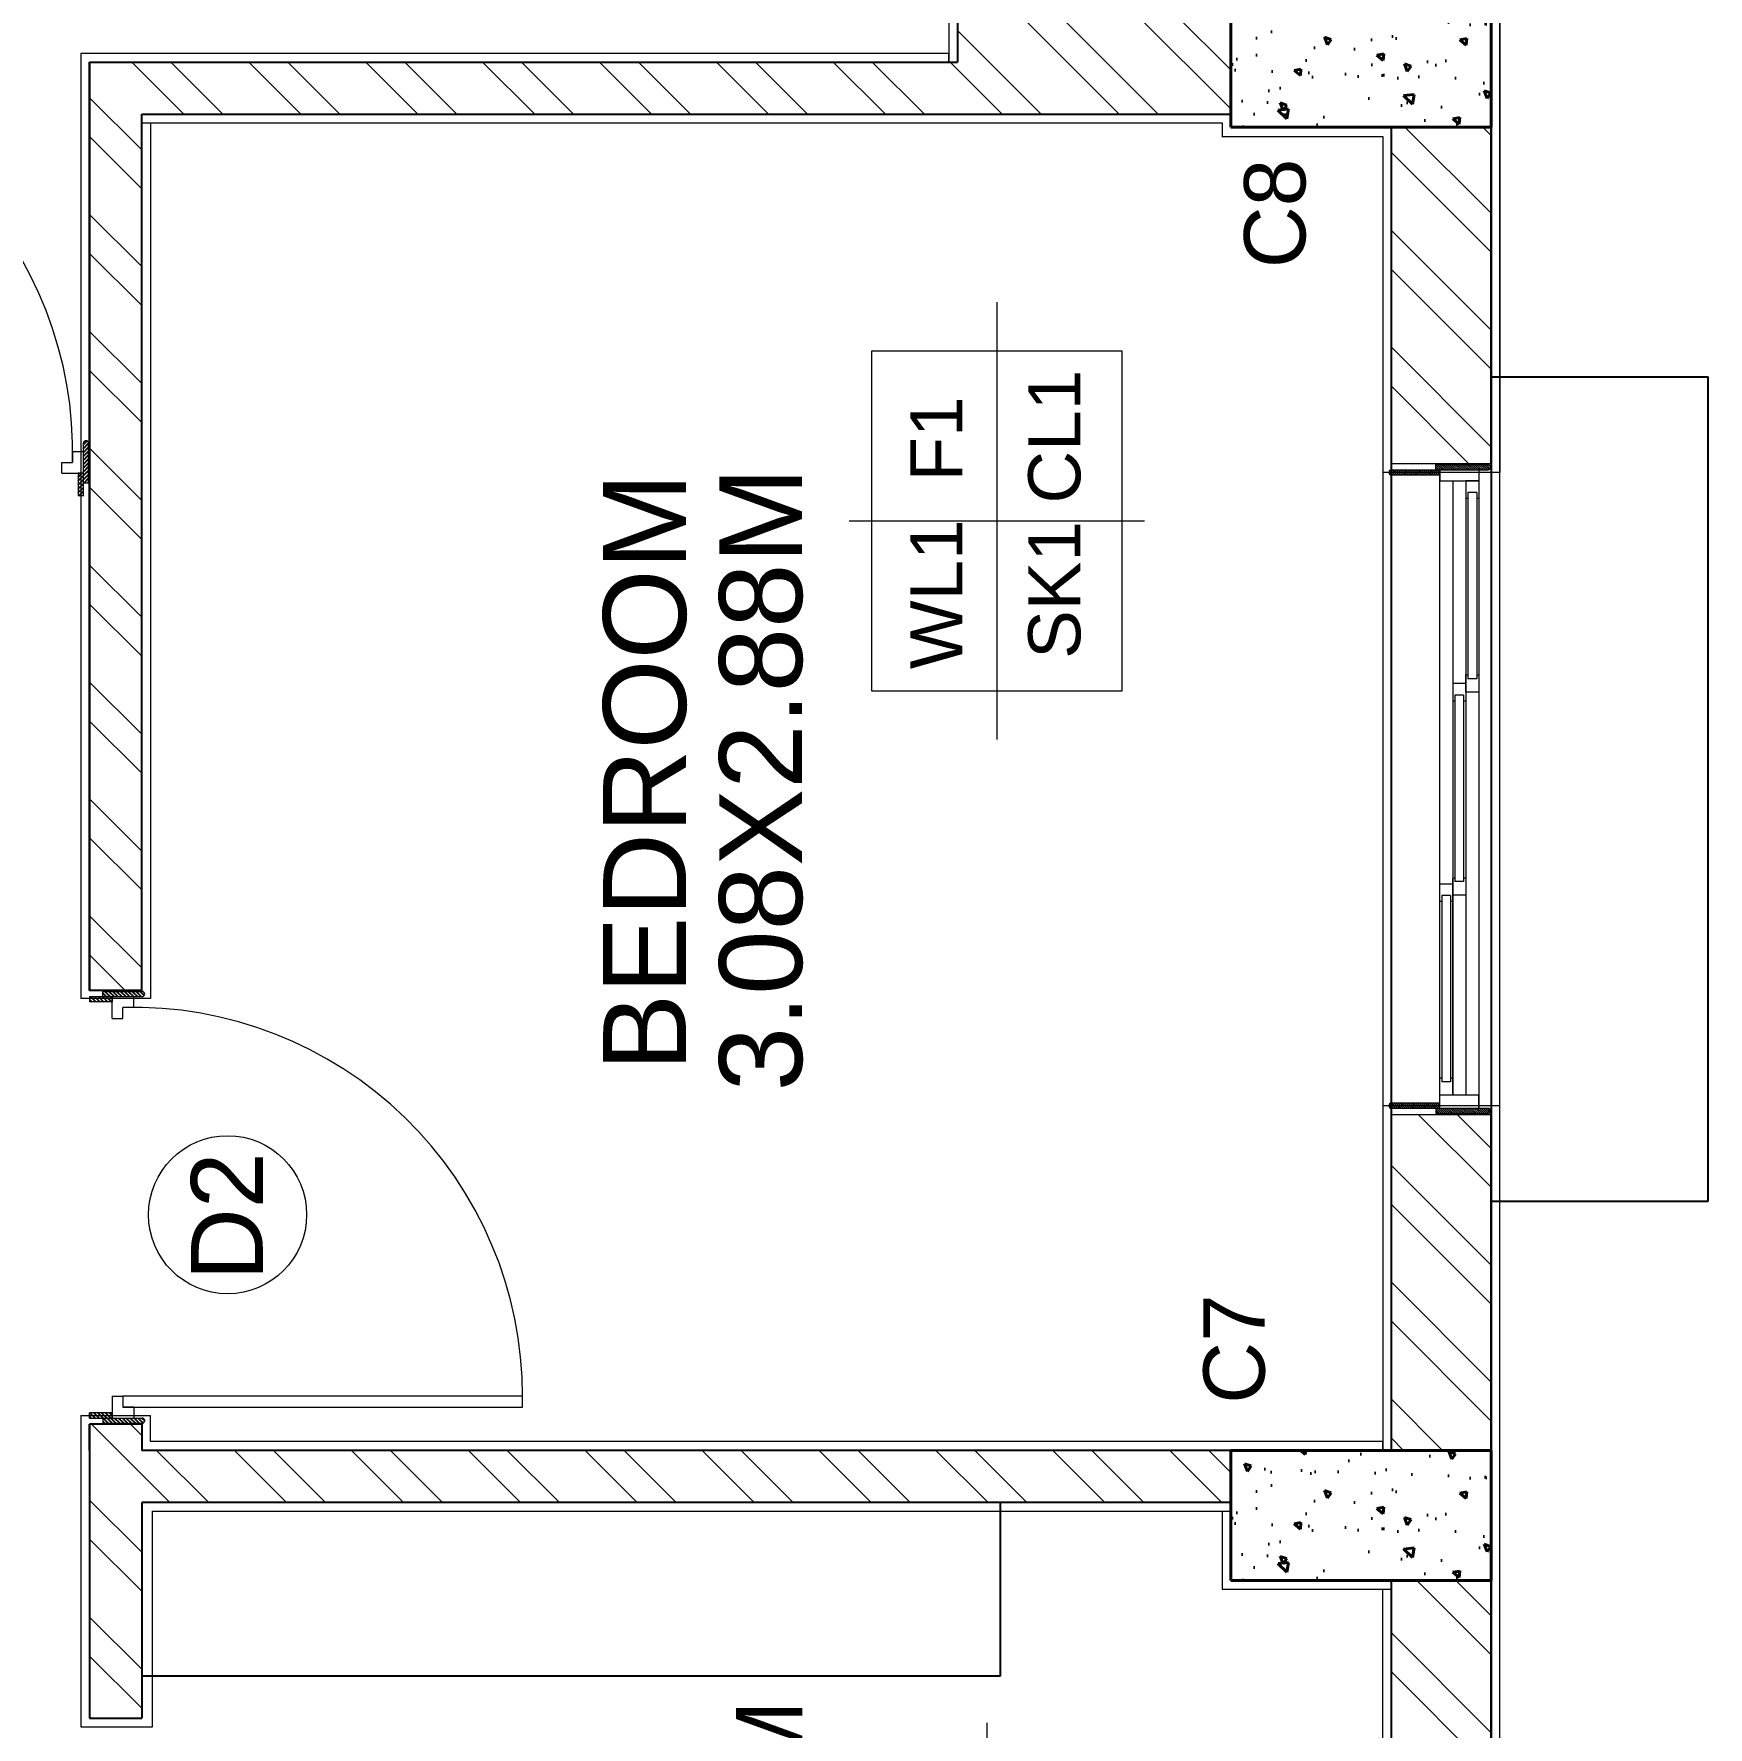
# Model space of a CAD drawing. Header units: millimetres. Extents: x 90 to 321, y 179 to 304.
# Drawn here: x 127.04 to 130.899, y 228.434 to 232.337 of the extents above; entities that cross this region are included whole.
import ezdxf

# ---------------------------------------------------------------- set-up
doc = ezdxf.new("R2010")
doc.units = ezdxf.units.MM
for name, pattern in [('DASHDOTX2', [50.8, 25.4, -12.7, 0, -12.7]), ('DASHED2', [9.525, 6.35, -3.175]), ('HIDDEN2', [4.7625, 3.175, -1.5875])]:
    doc.linetypes.add(name, pattern=pattern)
for name, color, linetype, lineweight in [('CENTERLINE', 251, 'DASHDOTX2', 15), ('COLUMN', 7, 'Continuous', 40), ('DOOR', 7, 'Continuous', 20), ('HATCH', 250, 'Continuous', 13), ('LEVEL', 251, 'Continuous', 13), ('NAMES', 252, 'Continuous', 15), ('PLASTER', 252, 'Continuous', 15)]:
    doc.layers.add(name, color=color, linetype=linetype, lineweight=lineweight)
doc.styles.get("Standard").update_dxf_attribs({"font": 'arial.ttf'})

msp = doc.modelspace()

# ---------------------------------------------------------------- hatches: boundary and pattern name
h = msp.add_hatch()
h.set_pattern_fill('ANSI31', color=256, scale=0.002, angle=180)
h.set_pattern_definition([(225, (327.115984, 290.9551694), (0.00449012806, -0.00449012806), [])])
h.paths.add_polyline_path([(127.15422, 231.39362, -1), (127.16622, 231.39362), (127.16622, 231.30265), (127.15422, 231.30265)])
h.paths.add_polyline_path([(127.14222, 231.32442), (127.15422, 231.32442), (127.15422, 231.30265), (127.15422, 231.27256), (127.14222, 231.27256)])
h.paths.add_polyline_path([(126.17098, 231.39362, -1), (126.18298, 231.39362), (126.18298, 231.30265), (126.17098, 231.30265)])
h.paths.add_polyline_path([(126.18298, 231.32442), (126.19498, 231.32442), (126.19498, 231.27256), (126.18298, 231.27256)])
h = msp.add_hatch()
h.set_pattern_fill('ANSI31', color=256, scale=0.002, angle=90)
h.set_pattern_definition([(135, (203.481802, 15.834648), (-0.00449012806, -0.00449012806), [])])
h.paths.add_polyline_path([(127.28966, 230.11812, 1), (127.28966, 230.13012), (127.19869, 230.13012), (127.19869, 230.11812)])
h.paths.add_polyline_path([(127.22046, 230.10612), (127.22046, 230.11812), (127.19869, 230.11812), (127.1686, 230.11812), (127.1686, 230.10612)])
h.paths.add_polyline_path([(127.28966, 229.13488, 1), (127.28966, 229.14688), (127.19869, 229.14688), (127.19869, 229.13488)])
h.paths.add_polyline_path([(127.22046, 229.14688), (127.22046, 229.15888), (127.1686, 229.15888), (127.1686, 229.14688)])
at = {"layer": 'COLUMN'}
h = msp.add_hatch(dxfattribs=at)
h.set_pattern_fill('AR-CONC', color=256, scale=0.001, angle=90)
h.set_pattern_definition([(140, (148.643, 160.04642), (0.0159391, 0.18218467), [0.01905, -0.20955]), (85, (148.643, 160.04642), (-0.19105685, -0.0352434), [0.01524, -0.1676406]), (190.45144, (148.64433, 160.0616), (-0.17511775, 0.14694125), [0.01619, -0.17809024]), (136.1842, (148.5922, 160.04642), (0.0420423, 0.27107904), [0.028575, -0.314325]), (186.63556, (148.5957, 160.069), (-0.2474261, 0.2374041), [0.024285, -0.2671356]), (81.18415, (148.5922, 160.04642), (-0.2474261, 0.2374041), [0.02286, -0.2514597]), (111, (148.6049, 160.07182), (0.1022652, 0.1516144), [0.01905, -0.20955]), (56, (148.6049, 160.07182), (-0.18418797, 0.06180203), [0.01524, -0.16764]), (161.45145, (148.61342, 160.08446), (-0.08192277, 0.2134164), [0.01619, -0.17808994]), (127.5, (148.643, 160.04642), (-0.08455504, 0.003088603), [0, -0.165608, 0, -0.17018, 0, -0.168275]), (97.5, (148.643, 160.04642), (-0.10018057, 0.06681966), [0, -0.097028, 0, -0.161798, 0, -0.064135]), (57.5, (148.643, 159.98978), (0.005728744, 0.135590595), [0, -0.0635, 0, -0.19812, 0, -0.26289]), (47.5, (148.643, 159.96438), (-0.0254265, 0.14812918), [0, -0.08255, 0, -0.131572, 0, -0.18669])])
h.paths.add_polyline_path([(129.7986, 232.42256), (129.7986, 232.12256), (130.3986, 232.12256), (130.3986, 232.42256)])
h = msp.add_hatch(dxfattribs=at)
h.set_pattern_fill('AR-CONC', color=256, scale=0.001, angle=90)
h.set_pattern_definition([(140, (148.643, 156.69624), (0.0159391, 0.18218467), [0.01905, -0.20955]), (85, (148.643, 156.69624), (-0.19105685, -0.0352434), [0.01524, -0.1676406]), (190.45144, (148.64433, 156.71142), (-0.17511775, 0.14694125), [0.01619, -0.17809024]), (136.1842, (148.5922, 156.69624), (0.0420423, 0.27107904), [0.028575, -0.314325]), (186.63556, (148.5957, 156.71883), (-0.2474261, 0.2374041), [0.024285, -0.2671356]), (81.18415, (148.5922, 156.69624), (-0.2474261, 0.2374041), [0.02286, -0.2514597]), (111, (148.6049, 156.72164), (0.1022652, 0.1516144), [0.01905, -0.20955]), (56, (148.6049, 156.72164), (-0.18418797, 0.06180203), [0.01524, -0.16764]), (161.45145, (148.61342, 156.73428), (-0.08192277, 0.2134164), [0.01619, -0.17808994]), (127.5, (148.643, 156.69624), (-0.08455504, 0.003088603), [0, -0.165608, 0, -0.17018, 0, -0.168275]), (97.5, (148.643, 156.69624), (-0.10018057, 0.06681966), [0, -0.097028, 0, -0.161798, 0, -0.064135]), (57.5, (148.643, 156.6396), (0.005728744, 0.135590595), [0, -0.0635, 0, -0.19812, 0, -0.26289]), (47.5, (148.643, 156.6142), (-0.0254265, 0.14812918), [0, -0.08255, 0, -0.131572, 0, -0.18669])])
h.paths.add_polyline_path([(129.7986, 229.07238), (129.7986, 228.77238), (130.3986, 228.77238), (130.3986, 229.07238)])
at = {"layer": 'DOOR'}
h = msp.add_hatch(dxfattribs=at)
h.set_pattern_fill('ANSI31', color=256, scale=0.001, angle=90)
h.set_pattern_definition([(135, (209.6450184, 53.6449708), (-0.00224506403, -0.00224506403), [])])
h.paths.add_polyline_path([(130.39153, 231.33246, 1), (130.39153, 231.34446), (130.27102, 231.34446), (130.27102, 231.33246)])
h.paths.add_polyline_path([(130.28018, 231.32046), (130.28018, 231.33246), (130.16883, 231.33246, 1), (130.16883, 231.32046)])
h.paths.add_polyline_path([(130.39153, 229.84873, 1), (130.39153, 229.86073), (130.27102, 229.86073), (130.27102, 229.84873)])
h.paths.add_polyline_path([(130.28018, 229.86073), (130.28018, 229.87273), (130.16883, 229.87273, 1), (130.16883, 229.86073)])
at = {"layer": 'HATCH'}
h = msp.add_hatch(dxfattribs=at)
h.set_pattern_fill('ANSI32', color=256, scale=0.02, angle=90)
h.set_pattern_definition([(135, (194.2038, -317.71355), (-0.13470384, -0.13470384), []), (135, (194.2038, -317.62375), (-0.13470384, -0.13470384), [])])
h.paths.add_polyline_path([(124.6186, 235.20238), (124.6186, 229.10763), (124.8486, 229.10763), (124.8486, 229.50891), (124.84893, 231.27256), (125.1486, 231.27252), (125.1486, 231.50255), (124.84865, 231.50256), (124.84865, 231.50256), (124.8486, 232.84256), (125.1486, 232.84252), (125.1486, 233.07252), (124.8486, 233.07256), (124.8486, 235.20238)])
h.paths.add_polyline_path([(124.9186, 229.07237), (124.9186, 228.95237), (126.1686, 228.9522), (126.1686, 229.14178), (126.04874, 229.14178), (126.04874, 229.11714), (126.0486, 229.0732), (126.0486, 229.0722)])
h.paths.add_polyline_path([(125.7486, 233.07243), (125.7486, 232.84243), (125.9386, 232.8424), (125.9386, 231.5024), (125.7486, 231.50243), (125.7486, 231.27243), (126.0488, 231.27238), (126.0486, 229.94214), (126.1686, 229.94214), (126.1686, 233.14269), (126.04883, 233.14269), (126.04883, 233.07238)])
h.paths.add_polyline_path([(127.2886, 229.07238), (127.2886, 229.1325), (127.1686, 229.1325), (127.1686, 229.07238), (127.1686, 228.45526), (127.2886, 228.45526), (127.2886, 228.95238), (129.7986, 228.95238), (129.7986, 229.07238)])
h.paths.add_polyline_path([(130.1686, 228.77238), (130.1686, 228.23345), (130.3986, 228.23345), (130.3986, 228.77238)])
h.paths.add_polyline_path([(130.1686, 227.23131), (130.1686, 226.76238), (130.3986, 226.76238), (130.3986, 227.23131)])
h.paths.add_polyline_path([(130.1686, 229.8466), (130.1686, 229.07238), (130.3986, 229.07238), (130.3986, 229.8466)])
h.paths.add_polyline_path([(130.1686, 232.12256), (130.1686, 231.3466), (130.3986, 231.3466), (130.3986, 232.12256)])
h.paths.add_polyline_path([(129.3986, 232.38238), (129.3986, 232.98738), (129.1686, 232.98738), (129.1686, 232.27238), (127.1686, 232.27238), (127.1686, 230.1325), (127.2886, 230.1325), (127.2886, 232.15238), (129.7986, 232.15238), (129.7986, 232.38238)])
h.paths.add_polyline_path([(129.1686, 235.20238), (129.1686, 234.48738), (129.3986, 234.48738), (129.3986, 235.20238)])
h.paths.add_polyline_path([(125.2186, 235.50238), (125.2186, 235.27251), (126.0486, 235.27238), (126.0488, 233.94269), (126.1686, 233.94269), (126.1686, 235.27238), (128.7986, 235.27238), (128.7986, 235.50238)])
at = {"layer": 'LEVEL'}
h = msp.add_hatch(dxfattribs=at)
h.set_pattern_fill('ANSI31', color=256, scale=0.02, angle=90)
h.set_pattern_definition([(135, (194.2038, -317.713555), (-0.0449012806, -0.0449012806), [])])
h.paths.add_polyline_path([(113.06788, 222.82754), (113.06788, 219.46766), (113.43788, 219.46766), (113.83788, 219.46766), (113.83788, 219.99677), (113.8663, 219.99677), (113.8663, 222.16849), (113.85369, 222.16849), (113.84495, 222.16849, -1), (113.84495, 222.18049), (113.83788, 222.18263), (113.83788, 222.82754)])
h.paths.add_polyline_path([(113.64765, 220.36096), (113.64765, 219.7347), (113.18603, 219.7347), (113.18603, 220.36096)], flags=16)
h.paths.add_polyline_path([(113.06788, 226.44754), (113.06788, 223.08766), (113.83788, 223.08766), (113.83788, 223.1076), (113.83788, 223.73257), (113.84495, 223.73471, -1), (113.84495, 223.74671), (113.8663, 223.74671), (113.8663, 225.91843), (113.84495, 225.91843, -1), (113.84495, 225.93043), (113.83788, 225.93257), (113.83788, 226.44754)])
h.paths.add_polyline_path([(113.64203, 224.02088), (113.64203, 223.39461), (113.18041, 223.39461), (113.18041, 224.02088)], flags=16)
h.paths.add_polyline_path([(129.7986, 213.49372), (129.7986, 213.53215), (129.3986, 213.53215), (129.3986, 212.92715), (129.39153, 212.92501, -1), (129.39153, 212.91301), (129.37018, 212.91301), (129.37018, 212.88301), (129.37018, 211.44129), (129.39153, 211.44129, -1), (129.39153, 211.42929), (129.3986, 211.42715), (129.3986, 210.64215), (130.1686, 210.64215), (130.1686, 213.49372)])
h.paths.add_polyline_path([(130.03662, 211.3955), (130.03662, 210.76923), (129.57501, 210.76923), (129.57501, 211.3955)], flags=16)
h.paths.add_polyline_path([(129.3986, 222.84238), (129.3986, 222.80727), (129.3986, 222.17471), (129.39153, 222.17257, -1), (129.39153, 222.16057), (129.37018, 222.16057), (129.37018, 219.98885), (129.39153, 219.98885, -0.4142136), (129.39753, 219.98285), (129.3986, 220.04727), (129.3986, 219.45215), (130.1686, 219.45215), (130.1686, 222.84238)])
h.paths.add_polyline_path([(130.03135, 220.26458), (130.03135, 219.63831), (129.56973, 219.63831), (129.56973, 220.26458)], flags=16)
h.paths.add_polyline_path([(129.7986, 226.46238), (129.3986, 226.46238), (129.3986, 225.93982), (129.39153, 225.93769, -1), (129.39153, 225.92569), (129.37018, 225.92569), (129.37018, 223.75396), (129.39153, 223.75396, -1), (129.39153, 223.74196), (129.3986, 223.73982), (129.3986, 223.07215), (130.1686, 223.07215), (130.1686, 226.46238)])
h.paths.add_polyline_path([(130.04238, 223.95483), (130.04238, 223.32856), (129.58076, 223.32856), (129.58076, 223.95483)], flags=16)
h.paths.add_polyline_path([(129.3986, 235.27238), (129.3986, 235.20238), (129.3986, 234.48738), (129.39153, 234.48524, -1), (129.39153, 234.47324), (129.37018, 234.47324), (129.37018, 233.00152), (129.38279, 233.00152), (129.39153, 233.00152, -1), (129.39153, 232.98952), (129.3986, 232.98738), (129.3986, 232.38238), (129.7986, 232.38238), (129.7986, 232.42256), (130.1686, 232.42256), (130.1686, 235.27238)])
h.paths.add_polyline_path([(130.01513, 233.18982), (130.01513, 232.56356), (129.55352, 232.56356), (129.55352, 233.18982)], flags=16)
h.paths.add_polyline_path([(129.96485, 232.87086), (129.96485, 233.17453), (129.81567, 233.17453), (129.81567, 232.87086)], flags=8)
h.paths.add_polyline_path([(129.96485, 232.59132), (129.96485, 232.88751), (129.81567, 232.88751), (129.81567, 232.59132)], flags=8)
h.paths.add_polyline_path([(129.74505, 232.87272), (129.74505, 233.19725), (129.6002, 233.19725), (129.6002, 232.87272)], flags=24)
h.paths.add_polyline_path([(129.74505, 232.63673), (129.74505, 232.84181), (129.6002, 232.84181), (129.6002, 232.63673)], flags=8)
h.paths.add_polyline_path([(129.91719, 233.29158), (129.91719, 234.39086), (129.68001, 234.39086), (129.68001, 233.29158)], flags=24)

# ---------------------------------------------------------------- linework, layer by layer
for p, q in [((130.3986, 231.3466), (130.3986, 235.50238)), ((129.1686, 235.20238), (129.1686, 232.27238)), ((127.1686, 232.27238), (127.1686, 230.1325)), ((127.1686, 230.1325), (127.1686, 232.27238)), ((127.1686, 232.27238), (129.1686, 232.27238)), ((127.2886, 230.1325), (127.2886, 232.15238)), ((127.2886, 232.15238), (129.7986, 232.15238)), ((129.91659, 232.15238), (129.92944, 232.15238)), ((130.1686, 229.07238), (130.1686, 232.12256)), ((127.2886, 230.1325), (127.1686, 230.1325)), ((127.2886, 230.1325), (127.1686, 230.1325)), ((130.3986, 228.23345), (130.3986, 229.8466)), ((127.1686, 229.1325), (127.1686, 229.07238)), ((127.1686, 229.07238), (127.1686, 229.1325)), ((127.2886, 229.1325), (127.1686, 229.1325)), ((127.2886, 229.1325), (127.1686, 229.1325)), ((127.2886, 229.1325), (127.2886, 229.07238)), ((127.1686, 229.07238), (127.1686, 228.45526)), ((130.1686, 229.07238), (127.2886, 229.07238)), ((129.7986, 228.95238), (127.2886, 228.95238)), ((127.2886, 228.95238), (127.2886, 228.45526)), ((129.26746, 228.55238), (129.26746, 228.95238)), ((130.1686, 226.76238), (130.1686, 228.77238)), ((127.2886, 228.55238), (129.26746, 228.55238)), ((127.1686, 228.45526), (127.2886, 228.45526))]:
    msp.add_line(p, q)
at = {"linetype": 'HIDDEN2'}
for p, q in [((130.3986, 231.5466), (130.8986, 231.5466)), ((130.8986, 229.6466), (130.8986, 231.5466)), ((130.3986, 229.6466), (130.8986, 229.6466))]:
    msp.add_line(p, q, dxfattribs=at)
at = {"color": 2, "true_color": 0xf1eb1f}
msp.add_lwpolyline([(112.83788, 232.42256), (117.29788, 232.42256), (117.29788, 230.03722), (118.6186, 230.03722), (118.6186, 227.09688), (122.8486, 227.10789), (122.8486, 224.94896), (124.6186, 224.94896), (124.6186, 235.50256), (130.3986, 235.50238), (130.3986, 210.41215), (124.6186, 210.41215), (124.6186, 217.63754), (118.6186, 217.63754), (118.6186, 215.8581), (117.29788, 215.8581), (117.29788, 213.49372), (112.83788, 213.49372), (112.83788, 232.42256)], dxfattribs=at)
at = {"layer": 'COLUMN'}
for p, q in [((129.7986, 232.42256), (129.7986, 232.12256)), ((130.3986, 232.12256), (130.3986, 232.42256)), ((129.7986, 232.12256), (130.3986, 232.12256)), ((129.7986, 229.07238), (129.7986, 228.77238)), ((130.3986, 229.07238), (129.7986, 229.07238)), ((130.3986, 228.77238), (130.3986, 229.07238)), ((129.7986, 228.77238), (130.3986, 228.77238))]:
    msp.add_line(p, q, dxfattribs=at)
at = {"layer": 'DOOR'}
for p, q in [((127.1686, 231.42256), (127.1686, 231.27256)), ((127.12922, 231.37442), (127.15422, 231.37442)), ((127.12922, 231.37442), (127.12922, 231.34942)), ((127.15422, 231.27256), (127.15422, 231.39362)), ((127.16622, 231.30265), (127.16622, 231.39362)), ((127.10422, 231.32442), (127.10422, 231.34942)), ((127.10422, 231.34942), (127.12922, 231.34942)), ((130.3986, 231.3466), (130.1686, 231.3466)), ((130.16883, 231.33246), (130.39153, 231.33246)), ((130.27102, 231.34446), (130.39153, 231.34446)), ((130.27102, 231.33246), (130.27102, 231.34446)), ((130.28018, 229.86073), (130.28018, 231.33246)), ((130.28018, 231.33246), (130.37018, 231.33246)), ((130.28018, 231.33246), (130.28018, 231.30746)), ((130.37018, 231.33246), (130.37018, 229.86073)), ((127.10422, 231.32442), (127.15422, 231.32442)), ((127.15422, 231.32442), (127.14222, 231.32442)), ((127.14222, 231.32442), (127.14222, 231.27256)), ((127.15422, 231.30265), (127.16622, 231.30265)), ((130.28018, 231.32046), (130.16883, 231.32046)), ((130.28018, 231.30746), (130.37018, 231.30746)), ((130.28018, 231.30746), (130.31018, 231.30746)), ((130.31018, 231.30746), (130.31018, 229.89073)), ((130.37018, 231.30746), (130.34018, 231.30746)), ((130.34018, 231.30746), (130.34018, 229.89073)), ((130.34018, 231.30746), (130.34018, 231.28746)), ((130.34018, 231.30746), (130.34018, 231.26746)), ((130.37018, 231.30746), (130.37018, 231.25746)), ((130.37018, 231.30746), (130.37018, 230.80746)), ((127.15422, 231.27256), (127.14222, 231.27256)), ((130.34018, 231.26746), (130.34518, 231.26746)), ((130.34518, 231.28026), (130.34518, 230.85085)), ((130.36518, 231.28026), (130.34518, 231.28026)), ((130.36518, 231.28026), (130.36518, 230.85085)), ((130.36518, 231.26746), (130.37018, 231.26746)), ((130.34018, 230.8401), (130.31018, 230.8401)), ((130.31018, 230.8401), (130.31018, 230.8001)), ((130.34018, 230.81968), (130.34018, 230.85968)), ((130.34018, 230.85968), (130.34518, 230.85968)), ((130.34018, 230.81968), (130.34018, 230.83968)), ((130.36518, 230.85085), (130.34518, 230.85085)), ((130.36518, 230.85968), (130.37018, 230.85968)), ((130.31018, 230.8001), (130.31518, 230.8001)), ((130.31518, 230.81289), (130.31518, 230.38349)), ((130.33518, 230.81289), (130.31518, 230.81289)), ((130.33518, 230.81289), (130.33518, 230.38349)), ((130.33518, 230.8001), (130.34018, 230.8001)), ((130.37018, 230.81968), (130.34018, 230.81968)), ((130.34018, 230.80746), (130.34018, 230.30746)), ((130.28018, 230.33851), (130.28018, 230.37851)), ((130.28018, 230.37851), (130.31018, 230.37851)), ((130.31018, 230.39232), (130.31518, 230.39232)), ((130.31018, 229.89073), (130.31018, 230.39073)), ((130.33518, 230.38349), (130.31518, 230.38349)), ((130.33518, 230.39232), (130.34018, 230.39232)), ((130.28018, 230.33851), (130.28518, 230.33851)), ((130.28518, 230.35131), (130.28518, 229.9219)), ((130.30518, 230.35131), (130.28518, 230.35131)), ((130.30518, 230.35131), (130.30518, 229.9219)), ((130.30518, 230.33851), (130.31018, 230.33851)), ((130.34018, 230.35232), (130.31018, 230.35232)), ((127.19869, 230.13012), (127.28966, 230.13012)), ((127.19869, 230.11812), (127.19869, 230.13012)), ((127.1686, 230.11812), (127.28966, 230.11812)), ((127.1686, 230.11812), (127.1686, 230.10612)), ((127.22046, 230.10612), (127.1686, 230.10612)), ((127.22046, 230.06812), (127.22046, 230.11812)), ((127.22046, 230.11812), (127.22046, 230.10612)), ((127.24546, 230.06812), (127.24546, 230.09312)), ((127.27046, 230.09312), (127.24546, 230.09312)), ((127.27046, 230.09312), (127.27046, 230.11812)), ((127.22046, 230.06812), (127.24546, 230.06812)), ((130.28018, 229.89073), (130.28018, 229.93073)), ((130.28018, 229.93073), (130.28518, 229.93073)), ((130.30518, 229.93073), (130.31018, 229.93073)), ((130.37018, 229.89073), (130.28018, 229.89073)), ((130.30518, 229.9219), (130.28518, 229.9219)), ((130.37018, 229.86073), (130.37018, 229.89073)), ((130.28018, 229.87273), (130.16883, 229.87273)), ((130.16883, 229.86073), (130.39153, 229.86073)), ((130.27102, 229.86073), (130.27102, 229.84873)), ((130.29279, 229.86073), (130.38279, 229.86073)), ((130.1686, 229.8466), (130.3986, 229.8466)), ((130.27102, 229.84873), (130.39153, 229.84873)), ((127.22046, 229.19688), (127.22046, 229.14688)), ((127.22046, 229.19688), (127.24546, 229.19688)), ((127.24546, 229.19688), (127.24546, 229.17188)), ((128.16646, 229.19688), (127.24546, 229.19688)), ((128.16646, 229.17188), (128.16646, 229.19688)), ((127.22046, 229.15888), (127.1686, 229.15888)), ((127.1686, 229.14688), (127.1686, 229.15888)), ((127.1686, 229.14688), (127.28966, 229.14688)), ((127.19869, 229.14688), (127.19869, 229.13488)), ((127.22046, 229.14688), (127.22046, 229.15888)), ((127.27046, 229.17188), (127.24546, 229.17188)), ((127.24546, 229.17188), (128.16646, 229.17188)), ((127.27046, 229.17188), (127.27046, 229.14688)), ((127.19869, 229.13488), (127.28966, 229.13488))]:
    msp.add_line(p, q, dxfattribs=at)
at = {"layer": 'DOOR', "linetype": 'DASHED2'}
for centre, start, end in [((126.23298, 231.37385), 358.4389, 90), ((127.26989, 229.19688), 0, 91.5611)]:
    msp.add_arc(centre, 0.89657, start, end, dxfattribs=at)
at = {"layer": 'DOOR'}
for centre, start, end in [((127.16022, 231.39362), 0, 180), ((130.16883, 231.32646), 90, 270), ((130.39153, 231.33846), 270, 90), ((127.28966, 230.12412), 270, 90), ((130.16883, 229.86673), 90, 270), ((130.39153, 229.85473), 270, 90), ((127.28966, 229.14088), 270, 90)]:
    msp.add_arc(centre, 0.006, start, end, dxfattribs=at)
at = {"layer": 'LEVEL'}
msp.add_circle((127.48656, 229.61547), 0.18223, dxfattribs=at)
at = {"layer": 'NAMES'}
for p, q in [((129.25937, 231.71865), (129.25937, 230.71101)), ((128.9192, 231.21483), (129.59953, 231.21483)), ((129.23646, 228.44444), (129.23646, 227.4368))]:
    msp.add_line(p, q, dxfattribs=at)
msp.add_lwpolyline([(128.97086, 231.60625), (128.97086, 230.82341), (129.54788, 230.82341), (129.54788, 231.60625)], close=True, dxfattribs=at)
at = {"layer": 'PLASTER'}
for p, q in [((130.4186, 210.39215), (130.4186, 235.52238)), ((130.4186, 235.52238), (130.4186, 231.3266)), ((129.1486, 235.20238), (129.1486, 232.27238)), ((129.1486, 232.29238), (127.1486, 232.29238)), ((127.1486, 232.29238), (127.1486, 230.11358)), ((129.1486, 232.27238), (129.1486, 232.29238)), ((127.2886, 232.15238), (127.2886, 232.13238)), ((127.2886, 232.13238), (129.7786, 232.13238)), ((127.2886, 232.13238), (127.3086, 232.13238)), ((127.3086, 232.13238), (127.3086, 230.13358)), ((129.7786, 232.13238), (129.7786, 232.09964)), ((129.7786, 232.10081), (130.1486, 232.10081)), ((130.1486, 232.10081), (130.1486, 229.07238)), ((130.4186, 231.3266), (130.1486, 231.3266)), ((127.3086, 230.13358), (127.3086, 230.11358)), ((127.3086, 230.11358), (127.1486, 230.11358)), ((130.4186, 229.8666), (130.1486, 229.8666)), ((130.4186, 228.23345), (130.4186, 229.8666)), ((127.1486, 229.1525), (127.3086, 229.1525)), ((127.1486, 229.1525), (127.1486, 228.43526)), ((127.3086, 229.09238), (127.3086, 229.1525)), ((130.1486, 229.09238), (127.3086, 229.09238)), ((130.1486, 229.07238), (130.1486, 229.09238)), ((127.2886, 228.95238), (127.2886, 228.93238)), ((127.31327, 228.43526), (127.31327, 228.93238)), ((127.31327, 228.93238), (129.7986, 228.93238)), ((129.7786, 228.93238), (129.7786, 228.75238)), ((129.7786, 228.75238), (130.1686, 228.75238)), ((130.1486, 228.21345), (130.1486, 228.75238)), ((127.1486, 228.43526), (127.31327, 228.43526))]:
    msp.add_line(p, q, dxfattribs=at)

# ---------------------------------------------------------------- texts
at = {"layer": 'CENTERLINE', "linetype": 'ByBlock'}
for s, p in [('C8', (129.97052, 231.79724)), ('C7', (129.87669, 229.17977))]:
    msp.add_text(s, height=0.141395, rotation=90, dxfattribs=at).set_placement(p)
at = {"layer": 'LEVEL'}
msp.add_text('D2', height=0.165525, rotation=90, dxfattribs=at).set_placement((127.56778, 229.46351))
at = {"layer": 'NAMES'}
for s, height, p in [('CL1', 0.120217, (129.4519, 231.25485)), ('F1', 0.120217, (129.1801, 231.30567)), ('BEDROOM', 0.191005, (128.54301, 229.94671)), ('3.08X2.88M', 0.191005, (128.81049, 229.89987)), ('WL1', 0.120217, (129.1801, 230.87309)), ('SK1', 0.120217, (129.4519, 230.8969)), ('2.26X2.88M', 0.152804, (128.81127, 227.34512))]:
    msp.add_text(s, height=height, rotation=90, dxfattribs=at).set_placement(p)

doc.saveas('drawing.dxf')
